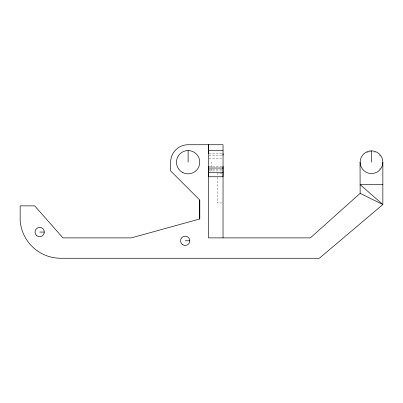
<?xml version="1.0" encoding="UTF-8"?>
<svg xmlns="http://www.w3.org/2000/svg" width="403" height="403" viewBox="0 0 403 403"><rect width="100%" height="100%" fill="white"/><g stroke="black" fill="none" stroke-linecap="round" stroke-linejoin="round"><path stroke-width="0.3" stroke-dasharray="2.02 1.51" d="M211.399 170.937L211.399 167.814M211.399 167.195L211.399 162.202M209.092 153.467L223.04 153.472M209.092 155.281L222.436 155.281M209.092 158.193L222.436 158.193M209.092 166.227L222.436 166.227M209.092 169.134L222.436 169.134M209.066 170.937L222.426 170.937M221.877 173.844L217.217 173.844L217.217 175.703M221.877 202.956L217.217 202.956L217.217 176.323M380.412 167.986A10.624 10.624 0 0 1 379.389 169.315M366.67 152.737A10.624 10.624 0 0 1 368.216 152.097M368.745 151.941A10.624 10.624 0 0 1 371.495 151.578M374.246 151.941A10.624 10.624 0 0 1 375.304 152.284M379.389 155.09A10.624 10.624 0 0 1 380.412 156.419"/><path stroke-width="0.6" d="M382.85 162.202A11.355 11.355 0 0 1 365.823 172.036A11.355 11.355 0 0 1 365.823 152.369A11.355 11.355 0 0 1 382.85 162.202L382.85 204.553L319.312 258.263L60.319 258.263A40.733 40.733 0 0 1 20.15 220.421L20.15 205.862L34.703 205.862L62.939 237.886L131.348 237.886L199.752 218.965L199.752 200.044L170.64 170.932L170.645 162.202A17.465 17.465 0 0 1 188.11 144.737L223.04 144.737L223.04 237.886M208.487 153.467L208.487 144.737L208.487 237.886L310.365 237.886L360.146 193.334L360.035 162.202M371.495 162.202L371.495 150.853M208.487 150.561L223.04 150.561M208.487 168.026L223.04 168.026M208.487 172.393L223.04 172.393M382.85 184.604L360.146 184.604L382.85 204.553L360.146 193.334M39.655 232.063L44.31 232.063M185.199 240.798L189.858 240.798M223.04 153.472L223.04 155.271M223.04 166.227L223.04 176.756L208.487 176.756L208.487 166.227M199.752 200.044L199.752 218.965M188.11 150.561L188.11 162.202M182.287 172.288A11.642 11.642 0 0 0 199.752 162.202A11.642 11.642 0 0 0 182.287 152.117A11.642 11.642 0 0 0 182.287 172.288M182.363 244.49A4.66 4.66 0 0 0 189.818 241.407A4.66 4.66 0 0 0 183.415 236.496A4.66 4.66 0 0 0 182.363 244.49M36.819 235.76A4.66 4.66 0 0 0 44.27 232.672A4.66 4.66 0 0 0 37.872 227.76A4.66 4.66 0 0 0 36.819 235.76"/></g></svg>
